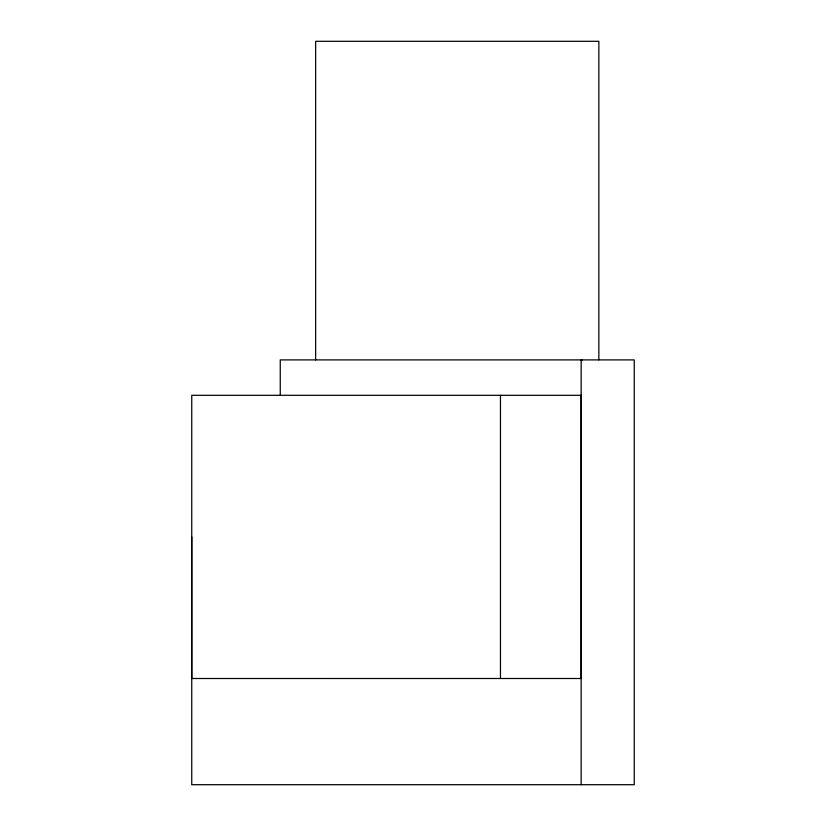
<?xml version="1.0" encoding="UTF-8"?>
<svg xmlns="http://www.w3.org/2000/svg" width="826" height="826" viewBox="0 0 826 826"><rect width="100%" height="100%" fill="white"/><g stroke="black" fill="none" stroke-linecap="round" stroke-linejoin="round"><path stroke-width="1.24" d="M191.746 536.89L191.746 784.7L634.254 784.7L634.254 359.899L280.251 359.899L280.251 395.303M315.646 359.899L315.646 41.3L598.85 41.3L598.85 359.899M581.153 784.7L581.153 359.899L582.413 359.899M500.463 395.303L500.463 678.497M581.153 395.303L191.746 395.303L191.746 678.507L581.153 678.497L581.153 395.303"/></g></svg>
